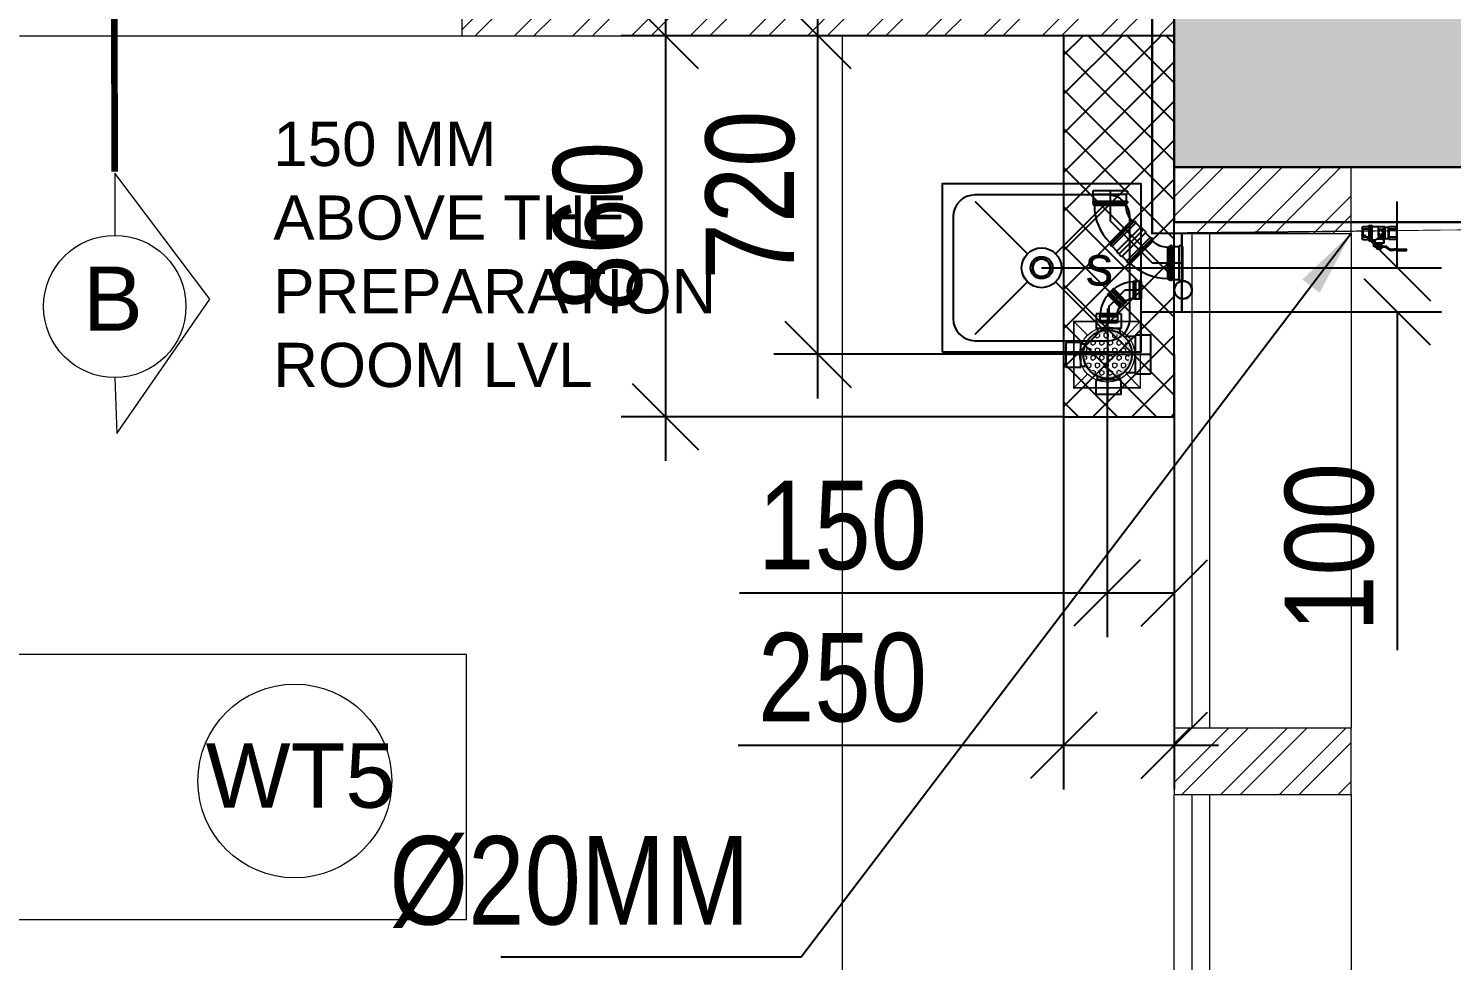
# Model space of a CAD drawing. Header units: inches. Extents: x 5899882 to 5988838, y -468923 to -96891.
# Drawn here: x 5976638 to 5979856, y -378777 to -376668 of the extents above; entities that cross this region are included whole.
import ezdxf

# ---------------------------------------------------------------- set-up
doc = ezdxf.new("R2010")
doc.units = ezdxf.units.IN
doc.header["$MEASUREMENT"] = 0
doc.linetypes.add('1', pattern=[0])
doc.layers.get('Defpoints').update_dxf_attribs({"color": 8})
for name, color, linetype in [('0- SLC ARCH LAYOUT', 7, 'Continuous'), ('0- SLC DIMENSION', 7, 'Continuous'), ('0-SLC-40 MM Waste water pipe', 3, 'Continuous'), ('0-SLC-75MM WASTE PIPE', 6, 'Continuous'), ('0-SLC-DOMESTIC LINE', 5, 'DOMESTIC_LINE'), ('0-SLC-Multi nahani trap', 6, 'Continuous'), ('0-SLC-Raised portion', 1, 'Continuous'), ('0-SLC-Toilet fixture', 5, 'Continuous'), ('ELE 1', 8, 'Continuous'), ('P-TEXT', 7, 'Continuous')]:
    doc.layers.add(name, color=color, linetype=linetype)
for name, color, linetype, lineweight in [('0-SLC-100 mm Multi nahani trap jali', 253, 'Continuous', 13), ('ARCL-HATCH-B', 8, 'Continuous', 5), ('ARLC-COL', 8, 'Continuous', 30), ('ARLC-DOOR-W', 8, 'Continuous', 5), ('ARLC-ELE0', 8, 'Continuous', 9), ('ARLC-FUR (NOMN)', 8, 'Continuous', 9), ('ARLC-FURN', 8, 'Continuous', 9), ('ARLC-HATCH-C', 8, 'Continuous', 5), ('ARLC-SINK', 8, 'Continuous', 9), ('ARLC-WALL', 8, 'Continuous', 15), ('P-Ball valve', 7, 'Continuous', 0)]:
    doc.layers.add(name, color=color, linetype=linetype, lineweight=lineweight)
doc.styles.add('ARIAL', font='tahoma.ttf')
doc.styles.get("Standard").update_dxf_attribs({"font": 'arial.ttf'})
doc.styles.add('swis cn bt', font='swissc.ttf')
doc.linetypes.add('DOMESTIC_LINE', pattern='A,0.5,-0.2,["DWS",ARIAL,S=0.1,R=0,X=-0.1,Y=-0.05],-0.25', length=0.95)
doc.dimstyles.new('SLC', dxfattribs={"dimtxt": 200, "dimasz": 150, "dimexe": 100, "dimexo": 0, "dimgap": 50, "dimtad": 1, "dimdec": 0, "dimrnd": 5, "dimzin": 1, "dimdsep": 46, "dimtxsty": 'swis cn bt', "dimblk": 'OBLIQUE', "dimcen": 60, "dimdle": 100, "dimclrd": 256, "dimclre": 256, "dimclrt": 256, "dimazin": 0, "dimtfac": 1, "dimtdec": 0, "dimtofl": 0, "dimtmove": 0, "dimatfit": 3, "dimfxl": 0.18, "dimtolj": 1, "dimtzin": 0, "dimarcsym": 0})
pattern_1 = [(45, (-5568073.500000953, 103534.9999999981), (-66.29126073623883, 66.29126073623884), []), (45, (-5568029.305827203, 103534.9999999981), (-66.29126073623883, 66.29126073623884), [])]

# ---------------------------------------------------------------- blocks, each defined once
blk = doc.blocks.new('FD COVER')
at = {"layer": '0-SLC-100 mm Multi nahani trap jali'}
h = blk.add_hatch(color=1, dxfattribs=at)
h.paths.add_polyline_path([(52.42478098189464, 6.050435e-10, 1.000000078138127), (-52.42478098084241, 6.050435e-10, 1.000000078138127)])
h.paths.add_polyline_path([(-49.71315437835783, 6.050435e-10, -1), (49.71315437941008, 6.050435e-10, -1)], flags=16)
h = blk.add_hatch(dxfattribs=at)
h.set_pattern_fill('HEX', color=1, scale=45.19377670807633, style=0)
h.set_pattern_definition([(0, (-4759.383808100866, 4380.385599033102), (0, 9.784739682974397), [5.649222088509541, -11.29844417701908]), (120, (-4759.383808100866, 4380.385599033102), (-8.473833134873521, -4.892369841487196), [5.649222088509535, -11.29844417701907]), (59.99999999999999, (-4753.734586012357, 4380.385599033102), (-8.473833134873521, 4.892369841487199), [5.649222088509541, -11.29844417701908])])
h.paths.add_polyline_path([(-49.71315437888396, 0, 1), (49.71315437888396, 0, 1)])
at = {"layer": '0-SLC-100 mm Multi nahani trap jali', "color": 1, "ltscale": 3}
for p, q in [((-75, 75), (-44.19417382415895, 44.19417382415949)), ((75, 75), (44.19417382415923, 44.19417382415923)), ((-44.19417382415922, -44.19417382415922), (-75, -75)), ((44.19417382415949, -44.19417382415895), (75, -75))]:
    blk.add_line(p, q, dxfattribs=at)
at = {"layer": '0-SLC-100 mm Multi nahani trap jali', "color": 1, "ltscale": 3, "const_width": 3.75}
blk.add_lwpolyline([(-75, -75), (75, -75), (75, 75), (-75, 75)], close=True, dxfattribs=at)
at = {"layer": '0-SLC-100 mm Multi nahani trap jali', "color": 1, "ltscale": 3}
blk.add_circle((0, 0), 62.5, dxfattribs=at)
blk = doc.blocks.new('A$C52224D05')
at = {"layer": '0-SLC-Multi nahani trap', "linetype": 'Continuous'}
h = blk.add_hatch(color=256, dxfattribs=at)
h.paths.add_polyline_path([(58.08742602542043, 9.313226e-10, 1.000000078138127), (-57.91257397457957, 9.313226e-10, 1.000000078138127)])
h.paths.add_polyline_path([(-54.91257397457957, 9.313226e-10, -1), (55.08742602542042, 9.313226e-10, -1)], flags=16)
for p, q in [((0, 103.7312996429391), (0, -103.7312996429391)), ((-25.91600441420451, 91.37098850309849), (-25.91600441420451, 77.78655081707984)), ((31.06073977099732, 91.37098850309849), (-25.91600441420451, 91.37098850309849)), ((-25.91600441420451, 77.78655081707984), (-25.91600441420451, 60.20819780742749)), ((31.06073977099732, 91.37098850309849), (31.06073977099732, 77.78655081707984)), ((31.06073977099732, 77.78655081707984), (31.06073977099732, 60.20819780742749)), ((28.73515838012099, 57.88261641003192), (-23.59042301634326, 57.88261641003192)), ((-22.42763231787831, 57.88261641003192), (-22.42763231787831, 50.1803960511461)), ((27.57236768119037, 57.88261641003192), (27.57236768119037, 47.64008797379211)), ((41.11180901946499, 41.00000000046565), (62.99270941969007, 41.00000000046565)), ((62.99270941969007, -41.49999999767167), (62.99270941969007, 41.50000000093132)), ((65.49270941643043, 44.00000000046566), (73.99270941829309, 44.00000000046566)), ((73.99270941829309, 44.00000000046566), (97.79270941950381, 44.00000000046566)), ((97.79270941950381, -44), (97.79270941950381, 44.00000000046566)), ((-96.31505834776907, 0), (95.2203417411074, 0)), ((-78.16838792851195, 26.74418604793027), (-93.74269066937269, 26.74418604793027)), ((-93.74269066937269, -30.23255813727156), (-93.74269066937269, 26.74418604793027)), ((-62.57989996718243, 26.74418604793027), (-78.16838792851195, 26.74418604793027)), ((-60.2543185763061, -27.9069767431356), (-60.2543185763061, 24.41860465379432)), ((-60.2543185763061, 23.2558139548637), (-50.5343807558529, 23.2558139548637)), ((-78.16838792851195, -30.23255813727156), (-93.74269066937269, -30.23255813727156)), ((-62.57989996718243, -30.23255813727156), (-77.72195845888926, -30.23255813727156)), ((-60.2543185763061, -26.74418604420498), (-50.5343807558529, -26.74418604420498)), ((-25.91600441420451, -77.78655081707984), (-25.91600441420451, -60.20819780742749)), ((28.73515838012099, -57.88261641003192), (-23.59042301634326, -57.88261641003192)), ((-22.42763231787831, -57.88261641003192), (-22.42763231787831, -50.18039605068043)), ((27.57236768119037, -57.88261641003192), (27.57236768119037, -47.64008797379211)), ((31.06073977099732, -77.78655081707984), (31.06073977099732, -60.20819780742749)), ((41.11180901946499, -41.00000000046565), (62.99270941969007, -41.00000000046565)), ((65.49270941643043, -44), (73.99270941829309, -44)), ((73.99270941829309, -44), (97.79270941950381, -44)), ((-25.91600441420451, -91.37098850309849), (-25.91600441420451, -77.78655081707984)), ((31.06073977099732, -91.37098850309849), (-25.91600441420451, -91.37098850309849)), ((31.06073977099732, -91.37098850309849), (31.06073977099732, -77.78655081707984))]:
    blk.add_line(p, q, dxfattribs=at)
blk.add_circle((0.0874260249547661, 0), 55, dxfattribs=at)
for centre, radius, start, end in [((-23.59042301634326, 60.20819780742749), 2.325581395348836, 180, 270), ((28.73515838012099, 60.20819780742749), 2.325581395348836, 270, 0), ((65.49270941643043, 41.50000000093132), 2.5, 90, 180), ((-62.57989996718243, 24.41860465379432), 2.325581395348836, 0, 90), ((-62.57989996718243, -27.9069767431356), 2.325581395348836, 270, 0), ((-23.59042301634326, -60.20819780742749), 2.325581395348836, 90, 180), ((28.73515838012099, -60.20819780742749), 2.325581395348836, 0, 90), ((65.49270941643043, -41.49999999767167), 2.5, 180, 270)]:
    blk.add_arc(centre, radius, start, end, dxfattribs=at)
blk = doc.blocks.new('Hex Nut - 10 mm side')
at = {"color": 0, "linetype": 'Continuous'}
for p, q in [((-7.038128325136582, -6.819083999600023), (-7.038128325136582, 6.819083999599968)), ((-0.6705482651999973, 9.092111736999954), (-6.367580059936572, 9.092111736999954)), ((-0.6705482651999973, 4.546055474799968), (-6.367580059936572, 4.546055474799968)), ((1.42e-14, -6.819083999600023), (0, 6.819083999599968)), ((-0.6705482651999829, -4.546055474800028), (-6.367580059936572, -4.546055474800028)), ((-0.6705482651999829, -9.09211173700001), (-6.367580059936572, -9.092111737000037))]:
    blk.add_line(p, q, dxfattribs=at)
for centre, radius, start, end in [((-2.849807567936564, 6.819083999599968), 4.188320757199996, 147.1327799999998, 212.8672200000001), ((8.709871674863408, -2.84e-14), 15.748, 163.2213499999999, 196.7786500000001), ((-15.74799999999997, -5.68e-14), 15.748, 343.2213499999999, 16.7786500000001), ((-4.188320757200002, 6.819083999599968), 4.188320757199996, 327.1327799999999, 32.86722000000015), ((-2.849807567936508, -6.819083999600023), 4.188320757199996, 147.1327799999998, 212.8672200000001), ((-4.188320757199946, -6.819083999600023), 4.188320757199996, 327.1327799999999, 32.86722000000015)]:
    blk.add_arc(centre, radius, start, end, dxfattribs=at)
blk = doc.blocks.new('balval')
at = {"layer": 'P-TEXT', "color": 7}
for p, q in [((294.4987572431564, 301.9837716221809), (375.9562641382217, 364.5342525243759)), ((298.8932856321335, 285.538804858923), (380.3507927656174, 348.0892857909203)), ((393.9634455442428, 369.3462457060814), (479.4213310480118, 369.093859910965)), ((398.3579736948014, 352.9012789428234), (479.3728023767471, 352.6620150208473)), ((533.1741045713425, 349.0483497977257), (479.3728023767471, 352.6620150208473)), ((533.2673879861832, 380.6341550052166), (479.4213310480118, 369.093859910965)), ((533.1741045713425, 349.0483497977257), (761.5904105901718, 347.7739222049713)), ((533.2673879861832, 380.6341550052166), (759.7573226690292, 379.7041019797325)), ((759.7573226690292, 379.7041019797325), (761.5904105901718, 347.7739222049713)), ((-218.3392885923386, -125.3169613182544), (-217.6089240312576, 121.9845266640186)), ((-206.4869035482407, 141.117712020874), (-217.6089240312576, 121.9845266640186)), ((-207.1687914133072, -89.76966279745102), (-206.6485863924027, 86.37186834216118)), ((-74.62816059589385, 85.9819678068161), (-206.6485863924027, 86.37186834216118)), ((-74.46647775173187, 140.7278114557266), (-206.4869035482407, 141.117712020874)), ((0.4269787073135376, 144.575077265501), (64.1683257818222, 144.3868277072906)), ((30.723757147789, 164.3797701895237), (31.01263010501862, 262.1922963261604)), ((30.723757147789, 164.3797701895237), (47.15560209751129, 164.3312414586544)), ((47.15560209751129, 164.3312414586544), (47.39594662189483, 245.7119226455688)), ((66.8222290277481, 297.7910023331642), (221.9041172266007, 297.3329935371875)), ((83.20554530620574, 281.3106286227703), (226.2986456155777, 280.8880267441273)), ((135.6360200643539, -16.56622946262359), (186.0495094060898, 43.53227385878563)), ((186.0495094060898, 43.53227385878563), (260.0544155836105, -16.9336786866188)), ((260.5264426469803, 142.8947154581547), (285.7536388635635, 120.4979282915592)), ((285.7536388635635, 120.4979282915592), (285.0232745409012, -126.8035596609115)), ((356.6984831094742, 120.288404405117), (285.7536388635635, 120.4979282915592)), ((355.9681190252304, -127.0130835473537), (356.6984831094742, 120.288404405117)), ((367.8205038309097, 139.4215897917747), (356.6984831094742, 120.288404405117)), ((367.1386159658432, -91.4657850265503), (367.6588209867477, 84.6757460832596)), ((535.3833988904953, 84.18039920926094), (367.6588209867477, 84.6757460832596)), ((535.5450817346572, 138.9262428879738), (367.8205038309097, 139.4215897917747)), ((534.8631941080093, -91.96113193035126), (535.3833988904953, 84.18039920926094)), ((535.5450817346572, 138.9262428879738), (546.5538960695266, 119.7276977598667)), ((546.5538960695266, 119.7276977598667), (545.8235317468643, -127.573790192604)), ((-217.9741064310074, -1.666217327117919), (-229.0395239591599, -1.633537441492079)), ((-207.3304740190506, -144.5155064463615), (-218.3392885923386, -125.3169613182544)), ((-75.31004846096037, -144.9054070115089), (-207.3304740190506, -144.5155064463615)), ((-75.14836561679842, -90.15956333279608), (-207.1687914133072, -89.76966279745102)), ((-0.4406226873397828, -149.1949727833271), (257.9528309106827, -149.9580952525139)), ((185.6936508417129, -76.96145755052565), (135.6360200643539, -16.56622946262359)), ((260.0544155836105, -16.9336786866188), (185.6936508417129, -76.96145755052565)), ((259.1354197263718, -149.5148710012436), (285.0232745409012, -126.8035596609115)), ((355.9681190252304, -127.0130835473537), (285.0232745409012, -126.8035596609115)), ((366.9769331216812, -146.2116287052631), (355.9681190252304, -127.0130835473537)), ((534.7015110254289, -146.7069755792618), (366.9769331216812, -146.2116287052631)), ((534.8631941080093, -91.96113193035126), (367.1386159658432, -91.4657850265503)), ((534.7015110254289, -146.7069755792618), (545.8235317468643, -127.573790192604))]:
    blk.add_line(p, q, dxfattribs=at)
for points in [[(-74.40127885341643, 162.8042221069336), (-38.6677588224411, 162.6986890435219), (-39.62808358669282, -162.4674551784992), (-75.36160337924956, -162.3619221150875)], [(-38.6677588224411, 162.6986890435219), (0.4801622629165652, 162.5830721259117), (-0.4801622629165652, -162.5830721259117), (-39.62808358669282, -162.4674551784992)], [(85.3098052740097, 216.6797084510327), (215.0080426931381, 216.29666608572), (215.0703390836716, 237.3901866078377), (85.37210142612456, 237.7732289731504)], [(265.9666591882706, -83.30679619312286), (129.3318389654159, -82.90326777100562), (129.7237764596939, 49.80688819289207), (266.3585969209671, 49.40335977077484)], [(259.8764864206314, -77.18054431676866), (135.4580909013748, -76.81309509277344), (135.813949227333, 43.68063628673553), (260.2323447465896, 43.31318709254264)], [(259.6773723363877, -144.6007289290428), (135.2589765787124, -144.2332797050475), (135.4228371381759, -88.75002205371857), (259.8412328958511, -89.11747127771376)]]:
    blk.add_lwpolyline(points, close=True, dxfattribs=at)
for points in [[(259.4955321550369, 143.8099610209465), (259.7092198133469, 216.1646485328674), (64.38201320171356, 216.7415152490139), (64.1683257818222, 144.3868277072906)], [(136.0347672700882, 118.4496504664421), (135.9441863298416, 87.77890703082085), (260.3625818490982, 87.41145780682562), (260.5264426469803, 142.8947154581547), (258.1339617967606, 142.9017812609671)]]:
    blk.add_lwpolyline(points, dxfattribs=at)
for centre, radius, start, end in [((393.8579992055893, 333.6420934200287), 35.70430802644214, 89.83078684659043, 120.0919149602036), ((398.2525275945663, 317.1971266269684), 35.70430802644214, 89.83078684659043, 120.0919149602036), ((-124.6908415555954, 42.09405279159546), 93.15361990393204, 151.6197873277567, 208.0417863799496), ((-181.3879803419113, 112.3555080294609), 36.23876032667783, 145.9055133933297, 225.8083647533123), ((66.71678268909454, 262.0868500173092), 35.70430802644214, 89.83078684659043, 179.8307868532457), ((83.10009872913359, 245.6064763367176), 35.70430802644214, 89.83078684659043, 179.8307868532457), ((162.4240671396255, 312.2998362481594), 194.5481153919255, 239.6655960784881, 299.54462440118), ((224.0745943784714, 832.3490054607391), 535.0204145067867, 269.7675612214612, 277.5637318207521), ((228.4691225290298, 815.9040386676788), 535.0204145067867, 269.7675612214612, 277.5637318207521), ((259.3412197828294, 141.5597094297409), 1.785215401322135, 48.40122639512991, 123.496198317623), ((449.616565823555, 40.39793053269386), 93.15361990393204, 151.6197873277567, 208.0417863799496), ((392.9194267988205, 110.6593858003616), 36.23876032667783, 145.9055133933297, 225.8083647533123), ((453.1655517816544, 40.38744920492172), 93.15361990393204, 331.6197873277567, 28.04178637994958), ((510.2767091989517, 110.3127903938293), 36.23876032667866, 313.8532089528494, 33.75606031266135), ((-182.062101483345, -115.9020539820194), 36.23876032667783, 133.8532089528495, 213.7560603126613), ((-124.9509440660476, -45.97671276330948), 93.15361990393204, 151.6197873277567, 208.0417863799496), ((257.9581030607223, -148.1728876233101), 1.785215401322135, 269.8307868465905, 311.2603473175367), ((392.2453058958053, -117.5981762111187), 36.23876032667783, 133.8532089528495, 213.7560603126613), ((449.3564633131027, -47.67283502221107), 93.15361990393204, 151.6197873277567, 208.0417863799496), ((452.9054492712019, -47.68331637978554), 93.15361990393204, 331.6197873277567, 28.04178637994958), ((509.6025880575178, -117.9447715878486), 36.23876032667866, 325.9055133933298, 45.80836475331235)]:
    blk.add_arc(centre, radius, start, end, dxfattribs=at)
at = {"layer": 'P-TEXT', "color": 7, "xscale": 6.18499828221724, "yscale": 6.18499828221724, "zscale": 6.18499828221724, "rotation": 269.8307868527402}
for p in [(150.3983093500137, 297.5441741347313), (150.2212203741073, 237.5817077755928)]:
    blk.add_blockref('Hex Nut - 10 mm side', p, dxfattribs=at)
blk = doc.blocks.new('1248')
at = {"color": 0}
for p, q in [((-21.3961457957048, 74.33709508599712), (-74.33522079500837, 21.40265661221929)), ((-15.58175697969273, 68.61844848259352), (-68.61708484450355, 15.58776557364035)), ((-21.3961457957048, 74.33709508599712), (-19.46349067252595, 74.95116761303505)), ((-19.46349067252595, 74.95116761303505), (-14.99072858493309, 70.47801269276533)), ((-15.58175697969273, 68.61844848259352), (-14.99072858493309, 70.47801269276533)), ((-4.898458089097402, 57.9342113021994), (-15.58175697969273, 68.61844848259352)), ((-57.93378595379181, 4.903528393246233), (-4.898458089097402, 57.9342113021994)), ((-1.488584969774819, 54.52403870108536), (-54.52391283423641, 1.493355792248619)), ((-52.08302221598568, -0.9477492038859054), (0.9523056485923008, 52.08293370483443)), ((-52.08302221598568, -0.9477492038859054), (0.9523056485923008, 52.08293370483443)), ((0.8416492305696008, 49.27756771061104), (-49.27764686057343, -0.8373388178879395)), ((-4.898458089097402, 57.9342113021994), (-2.962289048940873, 58.54940032598097)), ((-2.962289048940873, 58.54940032598097), (-0.8732262110570443, 56.46015401044859)), ((-1.488584969774819, 54.52403870108536), (-0.8732262110570443, 56.46015401044859)), ((0.9523056485923008, 52.08293370483443), (-1.488584969774819, 54.52403870108536)), ((0.8416492305696008, 49.27756771061104), (0.9523056485923008, 52.08293370483443)), ((34.24933312076611, -35.43964225519449), (34.25244122289587, 35.43664633517619)), ((34.25244122289587, 35.43664633517619), (36.1580692374846, 37.49841844127514)), ((36.1580692374846, 37.49841844127514), (36.15478030010127, -37.50158148654737)), ((36.1580692374846, 37.49841844127514), (36.15478030010127, -37.50158148654737)), ((36.1580692374846, 37.49841844127514), (39.61016123718582, 37.49826705839951)), ((39.60687229956965, -37.50173286930658), (39.61016123718582, 37.49826705839951)), ((39.61016123718582, 37.49826705839951), (40.54423521808348, 39.30234980932437)), ((43.49874577869194, 39.302220246871), (40.54423521808348, 39.30234980932437)), ((44.43266152730211, 37.49805557949004), (43.49874577869194, 39.302220246871)), ((44.43266152730211, 37.49805557949004), (44.42937258980236, -37.50194434798323)), ((44.43266152730211, 37.49805557949004), (59.54179028223734, 37.49739300657529)), ((59.53850134497043, -37.50260692124721), (59.54179028223734, 37.49739300657529)), ((59.54179028223734, 37.49739300657529), (60.47586426325143, 39.30147575761657)), ((66.82376651617233, 39.30119738634676), (60.47586426325143, 39.30147575761657)), ((66.82376651617233, 39.30119738634676), (67.75768226652872, 37.49703271919861)), ((67.75439332914539, -37.50296720850747), (67.75768226652872, 37.49703271919861)), ((-74.33522079500837, 21.40265661221929), (-75.04170177713968, 19.46141865232494)), ((-75.04170177713968, 19.46141865232494), (-70.55325388605706, 14.97257655137218)), ((-68.61708484450355, 15.58776557364035), (-70.55325388605706, 14.97257655137218)), ((-57.93378595379181, 4.903528393246233), (-68.61708484450355, 15.58776557364035)), ((-57.93378595379181, 4.903528393246233), (-58.54914471390657, 2.967413085396401)), ((-58.54914471390657, 2.967413085396401), (-56.46008187602274, 0.878166769980453)), ((-54.52391283423641, 1.493355792248619), (-56.46008187602274, 0.878166769980453)), ((-52.08302221598568, -0.9477492038859054), (-54.52391283423641, 1.493355792248619)), ((-49.27764686057343, -0.8373388178879395), (-52.08302221598568, -0.9477492038859054)), ((34.24933312076611, -35.43964225519449), (36.15478030010127, -37.50158148654737)), ((36.15478030010127, -37.50158148654737), (39.60687229956965, -37.50173286930658)), ((39.60687229956965, -37.50173286930658), (40.54078805027528, -39.30589753657114)), ((43.49529861088377, -39.30602709925734), (40.54078805027528, -39.30589753657114)), ((44.42937258980236, -37.50194434798323), (43.49529861088377, -39.30602709925734)), ((44.42937258980236, -37.50194434798323), (59.53850134497043, -37.50260692124721)), ((59.53850134497043, -37.50260692124721), (60.47241709521038, -39.30677158816252)), ((66.8203193481313, -39.30704995943235), (60.47241709521038, -39.30677158816252)), ((67.75439332914539, -37.50296720850747), (66.8203193481313, -39.30704995943235))]:
    blk.add_line(p, q, dxfattribs=at)
at = {"color": 8}
blk.add_lwpolyline([(-47.86568329529837, 47.8698758491082), (0, 0), (67.75603779789526, -0.0029672445962206)], dxfattribs=at)
at = {"color": 0}
for major_axis, ratio, start_param, end_param in [((0.0007284844286851, 47.25085910002532), 0.9999998811360696, 2.3561660550722, 3.141564218468798), ((0.0048137524652744, 118.1271476661954), 0.9999998811396335, 2.356191388299226, 3.141589551693978)]:
    blk.add_ellipse((34.25451329140924, 82.68750539550092), major_axis=major_axis, ratio=ratio, start_param=start_param, end_param=end_param, dxfattribs=at)
blk = doc.blocks.new('DJK')
for p, q in [((5608908.5, -121232.5000000001), (5609026.680194846, -121350.6801948465)), ((5609090.319805154, -121350.6801948463), (5609208.5, -121232.4999999998)), ((5608908.5, -121532.5), (5609026.680194846, -121414.3198051535)), ((5609090.319805154, -121414.3198051535), (5609208.5, -121532.4999999999))]:
    blk.add_line(p, q)
for radius in [45, 25]:
    blk.add_circle((5609058.5, -121382.5000000001), radius)
at = {"layer": 'ARLC-SINK'}
for p, q in [((5608908.499999859, -121232.4999998838), (5609026.680194706, -121350.6801947302)), ((5609090.319805013, -121350.6801947302), (5609208.499999859, -121232.4999998838)), ((5608908.499999859, -121532.4999998847), (5609026.680194706, -121414.3198050374)), ((5609090.319805013, -121414.3198050374), (5609208.499999859, -121532.4999998847))]:
    blk.add_line(p, q, dxfattribs=at)
blk.add_lwpolyline([(5608833.499999859, -121572.4999998838), (5609283.499999859, -121572.4999998838), (5609283.499999859, -121192.4999998838), (5608833.499999859, -121192.4999998838)], close=True, dxfattribs=at)
blk.add_lwpolyline([(5608908.499999857, -121547.4999998838), (5609208.499999858, -121547.4999998838, 0.4142135623730948), (5609258.499999857, -121497.4999998838), (5609258.499999857, -121267.4999998838, 0.4142135623730948), (5609208.499999858, -121217.4999998838), (5608908.499999856, -121217.4999998838, 0.4142135623730948), (5608858.499999857, -121267.4999998838), (5608858.499999857, -121497.4999998838, 0.414213562373095)], format="xyb", close=True, dxfattribs=at)
for radius in [45, 25]:
    blk.add_circle((5609058.499999859, -121382.4999998838), radius, dxfattribs=at)
blk.add_text('s', height=90, dxfattribs=at).set_placement((5609157.751313711, -121422.577057063))
blk = doc.blocks.new('A$C7CE91767')
at = {"layer": 'ARLC-COL'}
blk.add_lwpolyline([(21150.00000095554, -750.0000000000873), (22400.00000095554, -750.0000000000873), (22400.00000095554, -875.0000000000873), (21150.00000095554, -875.0000000000873)], close=True, dxfattribs=at)
blk = doc.blocks.new('A$C250334D4')
at = {"layer": 'ARCL-HATCH-B'}
h = blk.add_hatch(dxfattribs=at)
h.set_pattern_fill('ANSI32', color=256, scale=250)
h.set_pattern_definition(pattern_1)
h.paths.add_polyline_path([(34045, -19428.00000018626), (32433.93096917495, -19428.00000016726), (32433.93096917495, -19578.00000018626), (34045, -19578.00000018626)])
h = blk.add_hatch(dxfattribs=at)
h.set_pattern_fill('ANSI32', color=256, scale=250)
h.set_pattern_definition(pattern_1)
h.paths.add_polyline_path([(34444.99999904633, -19875), (34044.99999904633, -19875), (34044.99999904633, -20025), (34125, -20025), (34444.99999904633, -20025)])
h = blk.add_hatch(dxfattribs=at)
h.set_pattern_fill('ANSI32', color=256, scale=250)
h.set_pattern_definition(pattern_1)
h.paths.add_polyline_path([(34444.99999904633, -21145.00000000186), (34044.99999904167, -21145.00000000186), (34044.99999904167, -21295), (34125, -21295), (34444.99999904633, -21295)])
at = {"layer": 'ARLC-HATCH-C', "ltscale": 0.1}
blk.add_hatch(color=256, dxfattribs=at).paths.add_polyline_path([(34045, -19875), (34444.99999904633, -19875), (34795, -19875), (34795, -19125), (34444.99999904633, -19125), (34045, -19125), (34045, -19415.00000013411), (34045, -19615.00000013411)])
at = {"layer": 'ARLC-COL'}
blk.add_lwpolyline([(34795, -19125), (34045, -19125), (34045, -19875), (34795, -19875)], close=True, dxfattribs=at)
at = {"layer": 'ARLC-DOOR-W', "ltscale": 0.1}
for p, q in [((34085, -20025), (34085, -21145.00000000186)), ((34085, -21295), (34085, -24605.00000000186))]:
    blk.add_line(p, q, dxfattribs=at)
at = {"layer": 'ARLC-DOOR-W'}
for points in [[(34044.99999904633, -20025), (34125, -20025), (34125, -21145.00000000186), (34044.99999904633, -21145.00000000186)], [(34044.99999904633, -21295), (34125, -21295), (34125, -24605.00000000186), (34044.99999904633, -24605.00000000186)]]:
    blk.add_lwpolyline(points, close=True, dxfattribs=at)
at = {"layer": 'ARLC-ELE0'}
for p, q in [((34444.99999904633, -20025), (34444.99999904633, -21145)), ((34444.99999904633, -21295), (34444.99999904633, -24604.99999954924))]:
    blk.add_line(p, q, dxfattribs=at)
at = {"layer": 'ARLC-FUR (NOMN)'}
blk.add_circle((32056.43446740042, -21264.17805373188), 219.1928272062143, dxfattribs=at)
at = {"layer": 'ARLC-FURN'}
for p, q in [((31433.93096917495, -19578.00000018626), (32433.93096917495, -19578.00000019246)), ((33294.9999981029, -26287.00000013968), (33294.99999904633, -19578.00000018626)), ((32444.99999878183, -20978.00000006192), (26644.99998284131, -20978.00000002449)), ((32444.99999868218, -21578.00000006192), (32444.99999878183, -20978.00000006192)), ((26644.99998284131, -21578.00000003984), (32444.99999859836, -21578.00000003984))]:
    blk.add_line(p, q, dxfattribs=at)
blk.add_lwpolyline([(31649.44131203834, -20351.3165804598), (31654.2585273888, -20478.14318337708), (31864.58279017545, -20174.03014434798), (31649.44131202996, -19888.74376168627), (31649.44131202996, -20029.5412744678, -0.9999999999985528)], format="xyb", close=True, dxfattribs=at)
blk.add_circle((31649.44131204206, -20190.4289274638), 160.8876529959962, dxfattribs=at)
at = {"layer": 'ARLC-WALL', "ltscale": 0.1}
for p, q in [((32433.93096917495, -19428.00000016726), (32433.93096917495, -19578.00000018626)), ((32433.93096917495, -19578.00000018626), (34044.99999904633, -19578.00000018626))]:
    blk.add_line(p, q, dxfattribs=at)
at = {"layer": 'ARLC-WALL'}
for points in [[(34444.99999904633, -19875), (34044.99999904633, -19875), (34044.99999904633, -20025), (34444.99999904633, -20025)], [(34444.99999904633, -21145.00000000186), (34044.99999904633, -21145.00000000186), (34044.99999904633, -21295), (34444.99999904633, -21295)]]:
    blk.add_lwpolyline(points, close=True, dxfattribs=at)
at = {"layer": 'ELE 1', "ltscale": 0.01, "const_width": 15}
blk.add_lwpolyline([(31649.44131202996, -19885.15689958478), (31644.62409668602, -18471.58495004583)], dxfattribs=at)
at = {"color": 1}
blk.add_blockref('A$C7CE91767', (12894.99999904633, -19125), dxfattribs=at)
at = {"layer": 'ARLC-SINK'}
blk.add_blockref('DJK', (-5575313.500000996, 101279.4999998032), dxfattribs=at)
at = {"layer": 'ARLC-FUR (NOMN)'}
blk.add_text('WT5', height=145.3833212926984, dxfattribs=at).set_placement((31855.06300787069, -21324.72654352401))
at = {"layer": 'ARLC-FURN'}
blk.add_text('B', height=145.3833212926984, dxfattribs=at).set_placement((31577.45327911526, -20245.43687228962))
at = {"layer": 'ARLC-WALL', "insert": (32008.01996002812, -19772.65633646974), "char_height": 100, "attachment_point": 1}
blk.add_mtext_dynamic_manual_height_columns('150 MM ABOVE THE PREPARATION ROOM LVL', width=996.7000244259834, gutter_width=1, heights=[0], dxfattribs=at)
blk = doc.blocks.new('sink22')
at = {"color": 0}
for p, q in [((-149.9999998593703, 149.9999998837011), (-31.81980501301587, 31.81980503734667)), ((-150, 150), (-31.81980515364558, 31.81980515364558)), ((31.81980529427528, 31.81980503746308), (150.0000001406297, 149.9999998840503)), ((31.81980515364558, 31.81980515364558), (150, 150)), ((-149.9999998593703, -150.0000001161243), (-31.81980501301587, -31.81980526965344)), ((-150, -150.0000000009313), (-31.81980515364558, -31.81980515364558)), ((31.81980529427528, -31.81980526971165), (150.0000001406297, -150.0000001160661)), ((31.81980515364558, -31.81980515364558), (150, -150.0000000009313))]:
    blk.add_line(p, q, dxfattribs=at)
blk.add_lwpolyline([(-225, -190), (225, -190), (225, 190), (-225, 190)], close=True, dxfattribs=at)
blk.add_lwpolyline([(-150.000000002794, -165), (149.9999999981374, -165, 0.4142135623730948), (199.999999997206, -115), (199.999999997206, 115, 0.4142135623730948), (149.9999999981374, 165), (-150.0000000037253, 165, 0.4142135623730948), (-200.000000002794, 115), (-200.000000002794, -115, 0.414213562373095)], format="xyb", close=True, dxfattribs=at)
for centre, radius in [((1.406297087669373e-07, -1.162406988441944e-07), 45), ((0, 0), 45), ((1.406297087669373e-07, -1.162406988441944e-07), 25), ((0, 0), 25)]:
    blk.add_circle(centre, radius, dxfattribs=at)
blk = doc.blocks.new('_OBLIQUE')
at = {"color": 0, "linetype": 'ByBlock'}
blk.add_line((-0.5, -0.5), (0.5, 0.5), dxfattribs=at)
blk = doc.blocks.new('*D244')
at = {"layer": '0- SLC DIMENSION', "lineweight": -2, "transparency": 16777216}
for p, q in [((5979077.240706082, -377406.3069433005), (5979077.240706082, -378045.9999999972)), ((5979228.866173301, -377405.459725799), (5979228.866173301, -378045.9999999972)), ((5979077.240706082, -377945.9999999972), (5978246.268769573, -377945.9999999972)), ((5979228.866173301, -377945.9999999972), (5978977.240706082, -377945.9999999972))]:
    blk.add_line(p, q, dxfattribs=at)
at = {"layer": 'Defpoints', "color": 0, "transparency": 16777216}
for p in [(5979077.240706082, -377406.3069433005), (5979228.866173301, -377405.459725799), (5979228.866173301, -377945.9999999972)]:
    blk.add_point(p, dxfattribs=at)
at = {"layer": '0- SLC DIMENSION', "lineweight": -2, "transparency": 16777216, "xscale": 150, "yscale": 150, "zscale": 150, "rotation": 180}
blk.add_blockref('_OBLIQUE', (5979077.240706082, -377945.9999999972), dxfattribs=at)
at = {"layer": '0- SLC DIMENSION', "lineweight": -2, "transparency": 16777216, "xscale": 150, "yscale": 150, "zscale": 150}
blk.add_blockref('_OBLIQUE', (5979228.866173301, -377945.9999999972), dxfattribs=at)
at = {"layer": '0- SLC DIMENSION', "transparency": 16777216, "insert": (5978478.86617217, -377793.3376623348), "char_height": 200, "attachment_point": 5, "style": 'swis cn bt'}
blk.add_mtext('\\A1;150', dxfattribs=at)
blk = doc.blocks.new('*D245')
at = {"layer": '0- SLC DIMENSION', "lineweight": -2, "transparency": 16777216}
for p, q in [((5978978.864262709, -377546.8293394897), (5978978.864262709, -378390.499999984)), ((5979228.866173301, -377546.8293394879), (5979228.866173301, -378390.499999984)), ((5978978.864262709, -378290.499999984), (5978242.632405888, -378290.499999984)), ((5979328.866173301, -378290.499999984), (5978978.864262709, -378290.499999984))]:
    blk.add_line(p, q, dxfattribs=at)
at = {"layer": 'Defpoints', "color": 0, "transparency": 16777216}
for p in [(5978978.864262709, -377546.8293394897), (5979228.866173301, -377546.8293394879), (5978978.864262709, -378290.499999984)]:
    blk.add_point(p, dxfattribs=at)
at = {"layer": '0- SLC DIMENSION', "lineweight": -2, "transparency": 16777216, "xscale": 150, "yscale": 150, "zscale": 150, "rotation": 180}
blk.add_blockref('_OBLIQUE', (5978978.864262709, -378290.499999984), dxfattribs=at)
at = {"layer": '0- SLC DIMENSION', "lineweight": -2, "transparency": 16777216, "xscale": 150, "yscale": 150, "zscale": 150}
blk.add_blockref('_OBLIQUE', (5979228.866173301, -378290.499999984), dxfattribs=at)
at = {"layer": '0- SLC DIMENSION', "transparency": 16777216, "insert": (5978478.866172122, -378137.7077921918), "char_height": 200, "attachment_point": 5, "style": 'swis cn bt'}
blk.add_mtext('\\A1;250', dxfattribs=at)
blk = doc.blocks.new('*D246')
at = {"layer": '0- SLC DIMENSION', "lineweight": -2, "transparency": 16777216}
for p, q in [((5978423.331657412, -377505.4583509857), (5978423.331657412, -376584.9092891174)), ((5979078.087613537, -376684.9092891174), (5978323.331657412, -376684.9092891174)), ((5979078.087613543, -377405.4583509857), (5978323.331657412, -377405.4583509857))]:
    blk.add_line(p, q, dxfattribs=at)
at = {"layer": 'Defpoints', "color": 0, "transparency": 16777216}
for p in [(5978423.331657412, -376684.9092891174), (5979078.087613537, -376684.9092891174), (5979078.087613543, -377405.4583509857)]:
    blk.add_point(p, dxfattribs=at)
at = {"layer": '0- SLC DIMENSION', "lineweight": -2, "transparency": 16777216, "xscale": 150, "yscale": 150, "zscale": 150}
for p, rotation in [((5978423.331657412, -376684.9092891174), 90), ((5978423.331657412, -377405.4583509857), 270)]:
    blk.add_blockref('_OBLIQUE', p, dxfattribs=dict(at, rotation=rotation))
at = {"layer": '0- SLC DIMENSION', "transparency": 16777216, "insert": (5978270.539449619, -377045.1838200506), "char_height": 200, "attachment_point": 5, "rotation": 90, "style": 'swis cn bt'}
blk.add_mtext('\\A1;720', dxfattribs=at)
blk = doc.blocks.new('*D247')
at = {"layer": '0- SLC DIMENSION', "lineweight": -2, "transparency": 16777216}
for p, q in [((5978078.5, -376584.9092891181), (5978078.5, -377646.8293394897)), ((5978978.864262709, -376684.9092891181), (5977978.5, -376684.9092891181)), ((5978978.864262709, -377546.8293394897), (5977978.5, -377546.8293394897))]:
    blk.add_line(p, q, dxfattribs=at)
at = {"layer": 'Defpoints', "color": 0, "transparency": 16777216}
for p in [(5978978.864262709, -376684.9092891181), (5978078.5, -377546.8293394897), (5978978.864262709, -377546.8293394897)]:
    blk.add_point(p, dxfattribs=at)
at = {"layer": '0- SLC DIMENSION', "lineweight": -2, "transparency": 16777216, "xscale": 150, "yscale": 150, "zscale": 150}
for p, rotation in [((5978078.5, -376684.9092891181), 90), ((5978078.5, -377546.8293394897), 270)]:
    blk.add_blockref('_OBLIQUE', p, dxfattribs=dict(at, rotation=rotation))
at = {"layer": '0- SLC DIMENSION', "transparency": 16777216, "insert": (5977925.837662337, -377115.8693143029), "char_height": 200, "attachment_point": 5, "rotation": 90, "style": 'swis cn bt'}
blk.add_mtext('\\A1;860', dxfattribs=at)
blk = doc.blocks.new('*D636')
at = {"layer": '0- SLC DIMENSION', "lineweight": -2, "transparency": 16777216}
for p, q in [((5979733, -377209.9092892429), (5979733, -377059.9092892429)), ((5978928.866172447, -377209.9092892429), (5979833, -377209.9092892429)), ((5979153.866172346, -377309.9092891277), (5979833, -377309.9092891277)), ((5979733, -377309.9092891277), (5979733, -378075.1040943225))]:
    blk.add_line(p, q, dxfattribs=at)
at = {"layer": 'Defpoints', "color": 0, "transparency": 16777216}
for p in [(5978928.866172447, -377209.9092892429), (5979153.866172346, -377309.9092891277), (5979733, -377309.9092891277)]:
    blk.add_point(p, dxfattribs=at)
at = {"layer": '0- SLC DIMENSION', "lineweight": -2, "transparency": 16777216, "xscale": 150, "yscale": 150, "zscale": 150}
for p, rotation in [((5979733, -377209.9092892429), 270), ((5979733, -377309.9092891277), 90)]:
    blk.add_blockref('_OBLIQUE', p, dxfattribs=dict(at, rotation=rotation))
at = {"layer": '0- SLC DIMENSION', "transparency": 16777216, "insert": (5979580.337662337, -377842.5066917242), "char_height": 200, "attachment_point": 5, "rotation": 90, "style": 'swis cn bt'}
blk.add_mtext('\\A1;100', dxfattribs=at)

msp = doc.modelspace()

# ---------------------------------------------------------------- block references
at = {"layer": '0- SLC ARCH LAYOUT'}
msp.add_blockref('A$C250334D4', (5945183.866173301, -357106.90928893), dxfattribs=at)

# ---------------------------------------------------------------- next in the draw order: hatches: boundary and pattern name
at = {"layer": '0-SLC-Raised portion'}
h = msp.add_hatch(dxfattribs=at)
h.set_pattern_fill('ANSI37', color=256, scale=500, angle=180)
h.set_pattern_definition([(224.9999999999999, (6584798.048329573, -3153443.484144873), (44.1941738241592, -44.19417382415924), []), (314.9999999999999, (6584798.048329573, -3153443.484144873), (44.19417382415924, 44.1941738241592), [])])
h.paths.add_polyline_path([(5978978.864262709, -376684.9092891181), (5978978.864262709, -377546.8293394897), (5979228.866173301, -377546.8293394879), (5979228.866173301, -376684.9092891163)])

# ---------------------------------------------------------------- next in the draw order: linework, layer by layer
at = {"layer": '0-SLC-40 MM Waste water pipe', "lineweight": 30}
for centre in [(5978928.866172306, -377209.9092891267), (5979248.866173302, -377259.9108693252)]:
    msp.add_circle(centre, 19.9999999994761, dxfattribs=at)
at = {"layer": '0-SLC-DOMESTIC LINE', "color": 5, "linetype": '1', "const_width": 5}
for points in [[(5979178.866173303, -376515.5), (5979178.866173303, -377131.9092889335), (5979246, -377131.9092889333)], [(5980193.588037312, -377163.1568244221), (5980193.588037311, -377131.9092889315), (5979246, -377131.9092889333), (5979246, -377309.9092891274)], [(5979153.866172346, -377309.9092891277), (5979246, -377309.9092891274)]]:
    msp.add_lwpolyline(points, dxfattribs=at)
at = {"layer": '0-SLC-Raised portion'}
msp.add_lwpolyline([(5978978.864262709, -376684.9092891181), (5978978.864262709, -377546.8293394897), (5979228.866173301, -377546.8293394879), (5979228.866173301, -376684.9092891163)], close=True, dxfattribs=at)

# ---------------------------------------------------------------- next in the draw order: block references
at = {"layer": '0-SLC-100 mm Multi nahani trap jali', "lineweight": -3, "rotation": 270}
msp.add_blockref('FD COVER', (5979077.240706082, -377406.3069433005), dxfattribs=at)
at = {"layer": '0-SLC-40 MM Waste water pipe', "lineweight": 30}
for p, xscale, yscale, zscale, rotation in [((5979118.075392895, -377259.9237035919), -0.53336504783528, 0.53336504783528, 0.53336504783528, 180.0017440004933), ((5979080.646697129, -377297.3579565569), 0.5333650478352798, 0.5333650478352798, 0.5333650478352798, 270.0067623184807)]:
    msp.add_blockref('1248', p, dxfattribs=dict(at, xscale=xscale, yscale=yscale, zscale=zscale, rotation=rotation))
at = {"layer": '0-SLC-75MM WASTE PIPE'}
for p, xscale, yscale, zscale, rotation in [((5979083.788205457, -377103.2742278862), 1.000059464691145, 1.000059464691145, 1.000059464691145, 315.0019007669202), ((5979179.614506486, -377199.1023381957), -1.000059464691145, 1.000059464691146, 1.000059464691146, 314.9970174511671)]:
    msp.add_blockref('1248', p, dxfattribs=dict(at, xscale=xscale, yscale=yscale, zscale=zscale, rotation=rotation))
at = {"layer": '0-SLC-Multi nahani trap', "linetype": 'Continuous', "extrusion": (0, 0, -1), "xscale": -1, "zscale": -1}
msp.add_blockref('A$C52224D05', (-5979078.087613543, -377405.4583509857), dxfattribs=at)
at = {"layer": '0-SLC-Toilet fixture', "color": 140}
msp.add_blockref('sink22', (5978928.866172306, -377209.9092891267), dxfattribs=at)
at = {"layer": 'P-Ball valve', "lineweight": 50, "xscale": -0.10247897088, "yscale": 0.10247897088, "zscale": 0.10247897088, "rotation": 180}
msp.add_blockref('balval', (5979676.5, -377131.9092889325), dxfattribs=at)

# ---------------------------------------------------------------- next in the draw order: texts
at = {"layer": '0-SLC-DOMESTIC LINE', "linetype": '1', "insert": (5978268.896038002, -378495.8952730942), "char_height": 200, "width": 687.5945739665035, "attachment_point": 3}
msp.add_mtext('{\\fSwis721 Cn BT|b0|i0|c0|p34;%%C20MM}', dxfattribs=at)

# ---------------------------------------------------------------- next in the draw order: dimensions: what is measured, and where the dimension line sits
at = {"layer": '0- SLC DIMENSION', "color": 1}
for p1, p2, distance, picture, middle in [((5978978.864262709, -376684.9092891181), (5978978.864262709, -377546.8293394897), -900.3642627093942, '*D247', (5977925.837662337, -377115.8693143029)), ((5979078.087613543, -377405.4583509857), (5979078.087613537, -376684.9092891174), 654.7559561245143, '*D246', (5978270.539449619, -377045.1838200506))]:
    dim = msp.add_aligned_dim(p1=p1, p2=p2, distance=distance, dimstyle='SLC', dxfattribs=at)
    dim.commit()
    dim.dimension.update_dxf_attribs({"geometry": picture, "text_midpoint": middle})
dim = msp.add_linear_dim(base=(5979733, -377309.9092891277), p1=(5978928.866172447, -377209.9092892429), p2=(5979153.866172346, -377309.9092891277), angle=90, dimstyle='SLC', dxfattribs=at)
dim.commit()
dim.dimension.update_dxf_attribs({"geometry": '*D636', "text_midpoint": (5979580.337662337, -377842.5066917242)})
for base, p1, p2, picture, middle in [((5979228.866173301, -377945.9999999972), (5979077.240706082, -377406.3069433005), (5979228.866173301, -377405.459725799), '*D244', (5978478.86617217, -377945.9999999972)), ((5978978.864262709, -378290.499999984), (5979228.866173301, -377546.8293394879), (5978978.864262709, -377546.8293394897), '*D245', (5978478.866172122, -378290.499999984))]:
    dim = msp.add_linear_dim(base=base, p1=p1, p2=p2, dimstyle='SLC', dxfattribs=at)
    dim.commit()
    dim.dimension.update_dxf_attribs({"geometry": picture, "text_midpoint": middle, "dimtype": 160})

# ---------------------------------------------------------------- next in the draw order: leaders
at = {"layer": '0-SLC-DOMESTIC LINE', "linetype": '1'}
msp.add_leader([(5979628.866172347, -377131.9092889325), (5978385.5, -378770), (5977706.534360211, -378770)], dimstyle='SLC', override={"dimgap": 50, "dimtad": 0, "dimfxlon": 1}, dxfattribs=at)

doc.saveas('drawing.dxf')
